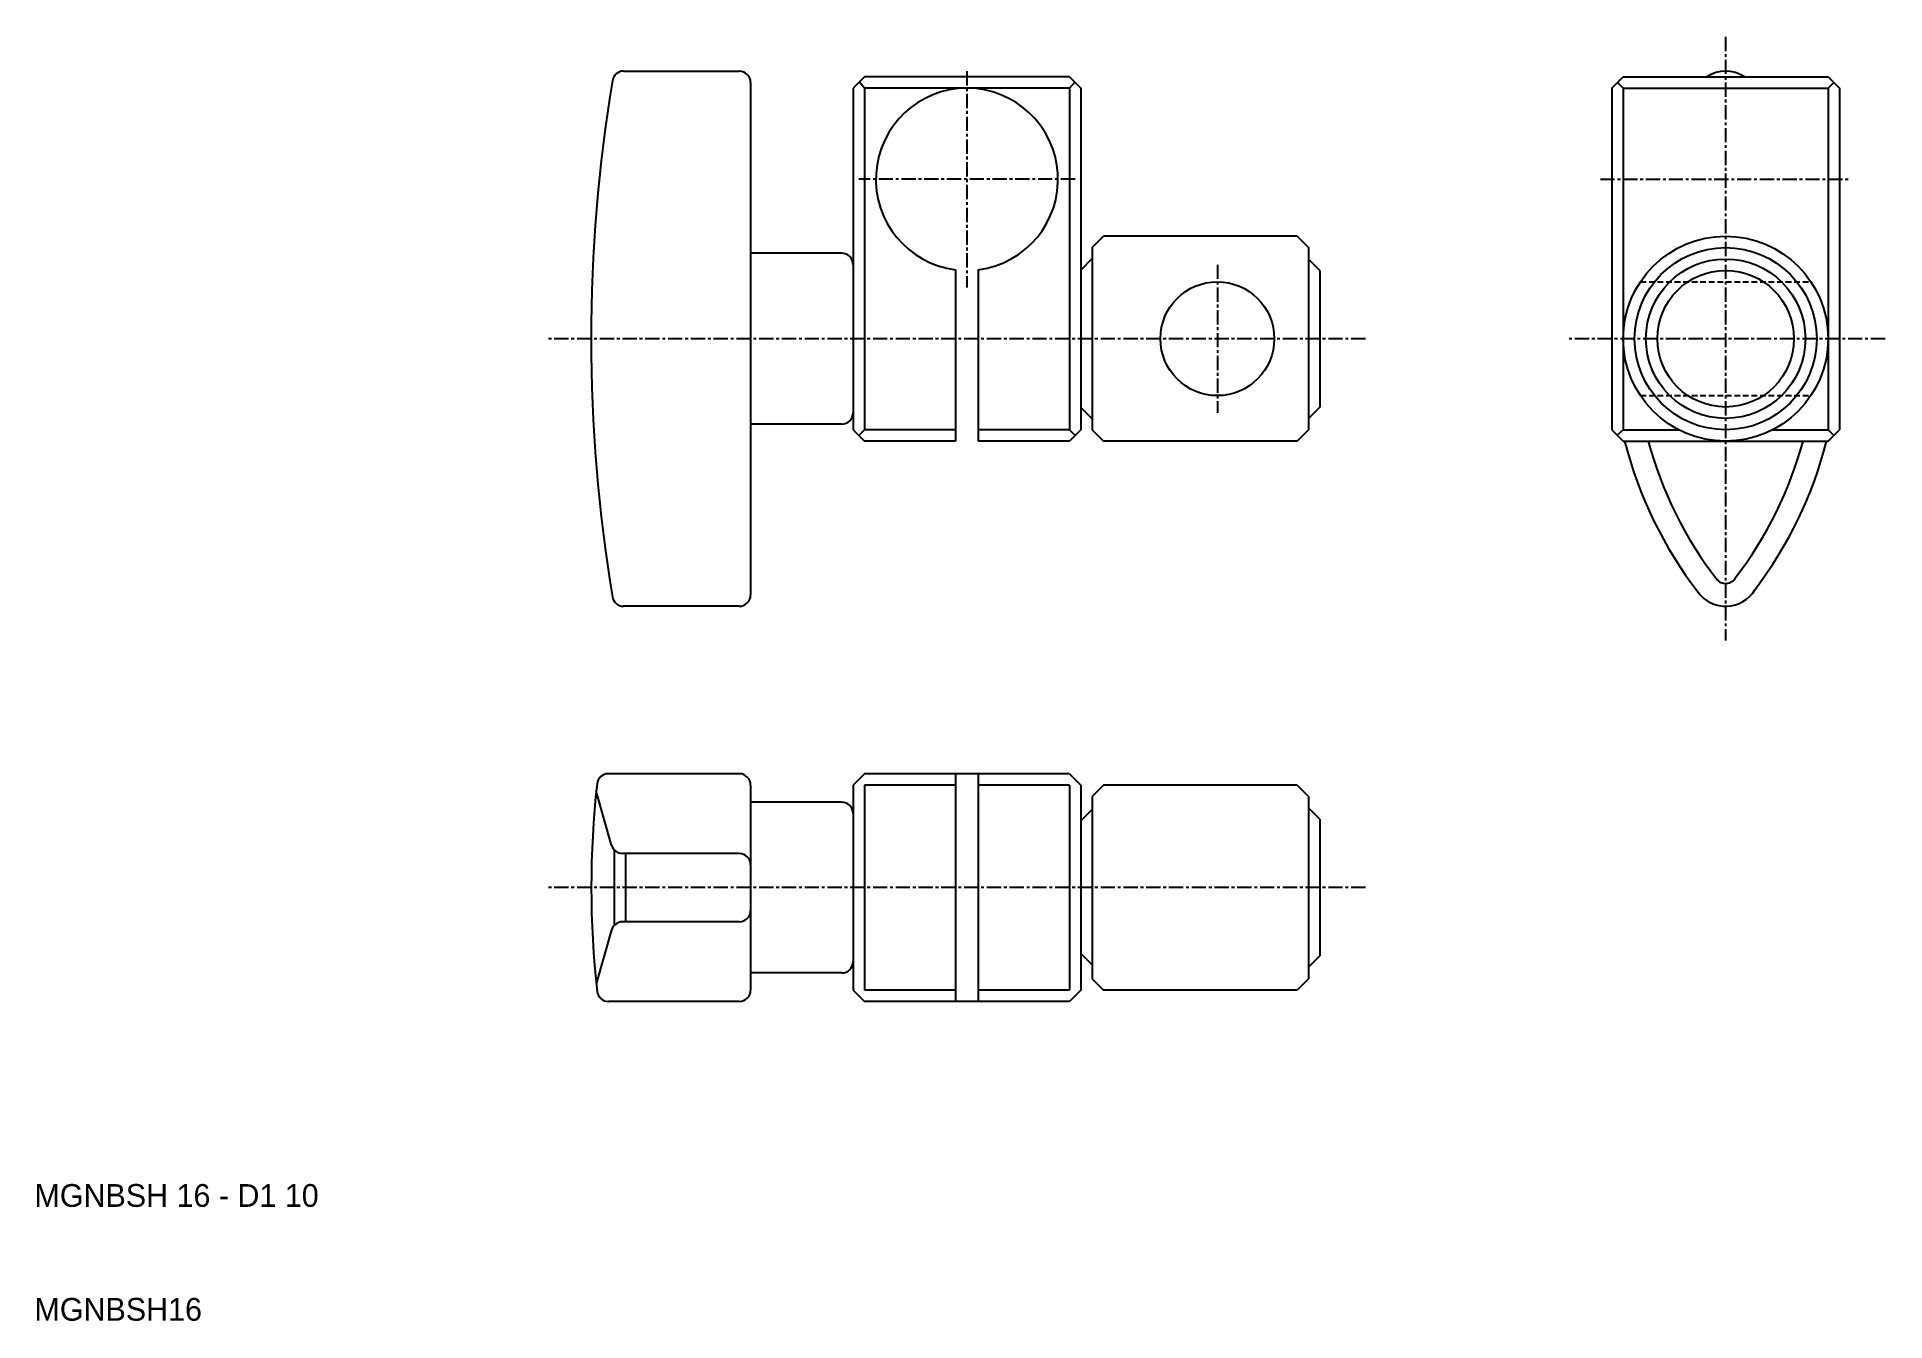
# Model space of a CAD drawing. Extents: x 5 to 168, y 5 to 118.
import ezdxf

# ---------------------------------------------------------------- set-up
doc = ezdxf.new("R2010")
doc.units = 0
doc.linetypes.add('CENTER', pattern=[2, 1.25, -0.25, 0.25, -0.25])
doc.linetypes.add('DASHED', pattern=[0.75, 0.5, -0.25])
doc.layers.get('0').update_dxf_attribs({"linetype": 'CONTINUOUS'})
doc.layers.add('CENTER', color=1, linetype='CENTER')

msp = doc.modelspace()

# ---------------------------------------------------------------- linework, layer by layer
at = {"color": 7, "linetype": 'CONTINUOUS'}
for p, q in [((56.75, 114.75), (66.91, 114.75)), ((67.91, 113.75), (67.91, 68.75)), ((77.91, 114.25), (76.91, 113.25)), ((77.91, 113.25), (77.45, 113.8)), ((95.91, 114.25), (77.91, 114.25)), ((95.91, 114.25), (96.91, 113.25)), ((95.91, 113.25), (96.39, 113.77)), ((143.56, 113.25), (144.56, 114.25)), ((144.56, 113.25), (144.06, 113.75)), ((144.56, 114.25), (162.56, 114.25)), ((162.56, 114.25), (163.56, 113.25)), ((162.56, 113.25), (163.07, 113.74)), ((76.91, 113.25), (76.91, 83.25)), ((77.91, 113.25), (77.91, 83.25)), ((95.91, 113.25), (77.91, 113.25)), ((95.91, 113.25), (95.91, 83.25)), ((95.91, 113.25), (95.91, 83.25)), ((96.91, 113.25), (96.91, 83.25)), ((143.56, 113.25), (143.56, 83.25)), ((144.56, 113.25), (162.56, 113.25)), ((144.56, 113.25), (144.56, 83.25)), ((162.56, 113.25), (162.56, 83.25)), ((163.56, 113.25), (163.56, 83.25)), ((97.91, 99.25), (98.91, 100.25)), ((97.91, 99.25), (97.91, 83.25)), ((115.91, 100.25), (98.91, 100.25)), ((115.91, 100.25), (116.91, 99.25)), ((116.91, 99.25), (116.91, 83.25)), ((75.91, 98.75), (67.91, 98.75)), ((76.91, 97.75), (76.91, 84.75)), ((97.91, 98.28), (96.91, 97.28)), ((97.91, 98.25), (97.88, 98.25)), ((117.91, 97.25), (116.91, 98.25)), ((85.91, 97.31), (85.91, 82.25)), ((87.91, 97.31), (87.91, 82.25)), ((117.91, 97.25), (117.91, 85.25)), ((97.91, 84.22), (96.91, 85.22)), ((117.91, 85.25), (116.91, 84.25)), ((75.91, 83.75), (67.91, 83.75)), ((76.91, 83.25), (77.91, 82.25)), ((77.91, 83.25), (77.41, 82.75)), ((85.91, 83.25), (77.91, 83.25)), ((95.91, 83.25), (87.91, 83.25)), ((95.91, 83.25), (96.41, 82.75)), ((96.91, 83.25), (95.91, 82.25)), ((97.91, 84.25), (97.91, 83.25)), ((97.91, 83.25), (98.91, 82.25)), ((116.91, 83.25), (115.91, 82.25)), ((143.56, 83.25), (144.56, 82.25)), ((144.56, 83.25), (144.03, 82.78)), ((144.56, 83.25), (149.44, 83.25)), ((157.68, 83.25), (162.56, 83.25)), ((162.56, 83.25), (163.07, 82.76)), ((162.56, 82.25), (163.56, 83.25)), ((85.91, 82.25), (77.91, 82.25)), ((95.91, 82.25), (87.91, 82.25)), ((115.91, 82.25), (98.91, 82.25)), ((144.56, 82.25), (162.56, 82.25)), ((66.91, 67.75), (56.75, 67.75)), ((66.91, 53.04), (55.41, 53.04)), ((67.91, 52.04), (67.91, 34.04)), ((77.91, 53.04), (76.91, 52.04)), ((76.91, 52.04), (76.91, 34.04)), ((95.91, 53.04), (77.91, 53.04)), ((95.91, 53.04), (77.91, 53.04)), ((77.91, 52.04), (77.91, 34.04)), ((85.91, 52.04), (77.91, 52.04)), ((85.91, 53.04), (85.91, 33.04)), ((87.91, 53.04), (87.91, 33.04)), ((95.91, 52.04), (87.91, 52.04)), ((95.91, 53.04), (96.91, 52.04)), ((95.91, 52.04), (95.91, 34.04)), ((96.91, 52.04), (96.91, 34.04)), ((98.91, 52.04), (97.91, 51.04)), ((115.91, 52.04), (98.91, 52.04)), ((116.91, 51.04), (115.91, 52.04)), ((55.7, 46.77), (54.34, 51.51)), ((75.91, 50.54), (67.91, 50.54)), ((97.91, 51.04), (97.91, 35.04)), ((116.91, 51.04), (116.91, 35.04)), ((97.91, 49.89), (96.91, 48.89)), ((117.91, 49.04), (116.91, 50.04)), ((117.91, 49.04), (117.91, 37.04)), ((55.91, 46.39), (55.91, 39.7)), ((66.91, 46.04), (56.66, 46.04)), ((56.91, 46.07), (56.91, 40.01)), ((55.7, 39.32), (54.35, 34.6)), ((66.91, 40.04), (56.66, 40.04)), ((97.91, 36.25), (96.91, 37.25)), ((117.91, 37.04), (116.91, 36.04)), ((75.91, 35.54), (67.91, 35.54)), ((97.91, 35.04), (98.91, 34.04)), ((116.91, 35.04), (115.91, 34.04)), ((66.91, 33.04), (55.42, 33.04)), ((76.91, 34.04), (77.91, 33.04)), ((85.91, 34.04), (77.91, 34.04)), ((95.91, 33.04), (77.91, 33.04)), ((95.91, 33.04), (77.91, 33.04)), ((95.91, 34.04), (87.91, 34.04)), ((96.91, 34.04), (95.91, 33.04)), ((115.91, 34.04), (98.91, 34.04))]:
    msp.add_line(p, q, dxfattribs=at)
at = {"color": 3, "linetype": 'DASHED'}
for p, q in [((146.08, 96.25), (161.04, 96.25)), ((146.08, 86.25), (161.04, 86.25))]:
    msp.add_line(p, q, dxfattribs=at)
at = {"color": 7, "linetype": 'CONTINUOUS'}
for centre, radius in [((153.56, 91.25), 9), ((153.56, 91.25), 8), ((153.56, 91.25), 7), ((108.91, 91.25), 5), ((153.56, 91.25), 6)]:
    msp.add_circle(centre, radius, dxfattribs=at)
for centre, radius, start, end in [((192.97, 91.25), 139.06, 170.6207, 189.3793), ((56.75, 113.75), 1, 90, 170.6207), ((66.91, 113.75), 1, 0, 90), ((153.56, 111.75), 3, 56.4427, 123.5573), ((86.91, 105.25), 8, 277.1808, 262.8192), ((75.91, 97.75), 1, 0, 90), ((75.91, 84.75), 1, 270, 0), ((180.07, 91.25), 36.51, 194.2685, 217.5953), ((180.07, 91.25), 34.51, 195.1147, 217.6437), ((127.11, 91.26), 34.45, 322.5253, 344.8484), ((127.11, 91.26), 36.45, 322.7376, 345.698), ((153.56, 70.75), 1, 215.2717, 332.8993), ((56.75, 68.75), 1, 189.3793, 270), ((66.91, 68.75), 1, 270, 0), ((153.56, 70.75), 3, 216.2639, 328.5549), ((135.27, 43.09), 81.36, 173.6051, 186.4658), ((55.41, 52.04), 1, 90, 173.6051), ((66.91, 52.04), 1, 0, 90), ((75.91, 49.54), 1, 0, 90), ((56.66, 47.04), 1, 195.9454, 270), ((66.91, 45.04), 1, 0, 90), ((66.91, 41.04), 1, 270, 0), ((56.66, 39.04), 1, 90, 164.0546), ((75.91, 36.54), 1, 270, 0), ((55.42, 34.04), 1, 186.4658, 270), ((66.91, 34.04), 1, 270, 0)]:
    msp.add_arc(centre, radius, start, end, dxfattribs=at)
at = {"layer": 'CENTER', "color": 1, "linetype": 'CENTER'}
for p, q in [((153.56, 117.75), (153.56, 64.75)), ((86.91, 114.75), (86.91, 95.75)), ((96.41, 105.25), (77.41, 105.25)), ((142.56, 105.25), (164.56, 105.25)), ((108.91, 97.75), (108.91, 84.75)), ((121.91, 91.25), (49.91, 91.25)), ((167.56, 91.25), (139.56, 91.25)), ((121.91, 43.04), (49.91, 43.04))]:
    msp.add_line(p, q, dxfattribs=at)

# ---------------------------------------------------------------- texts
at = {"color": 7, "linetype": 'CONTINUOUS'}
for s, p in [('MGNBSH 16 - D1 10', (5, 15)), ('MGNBSH16', (5, 5))]:
    msp.add_text(s, height=2, dxfattribs=at).set_placement(p)

doc.saveas('drawing.dxf')
